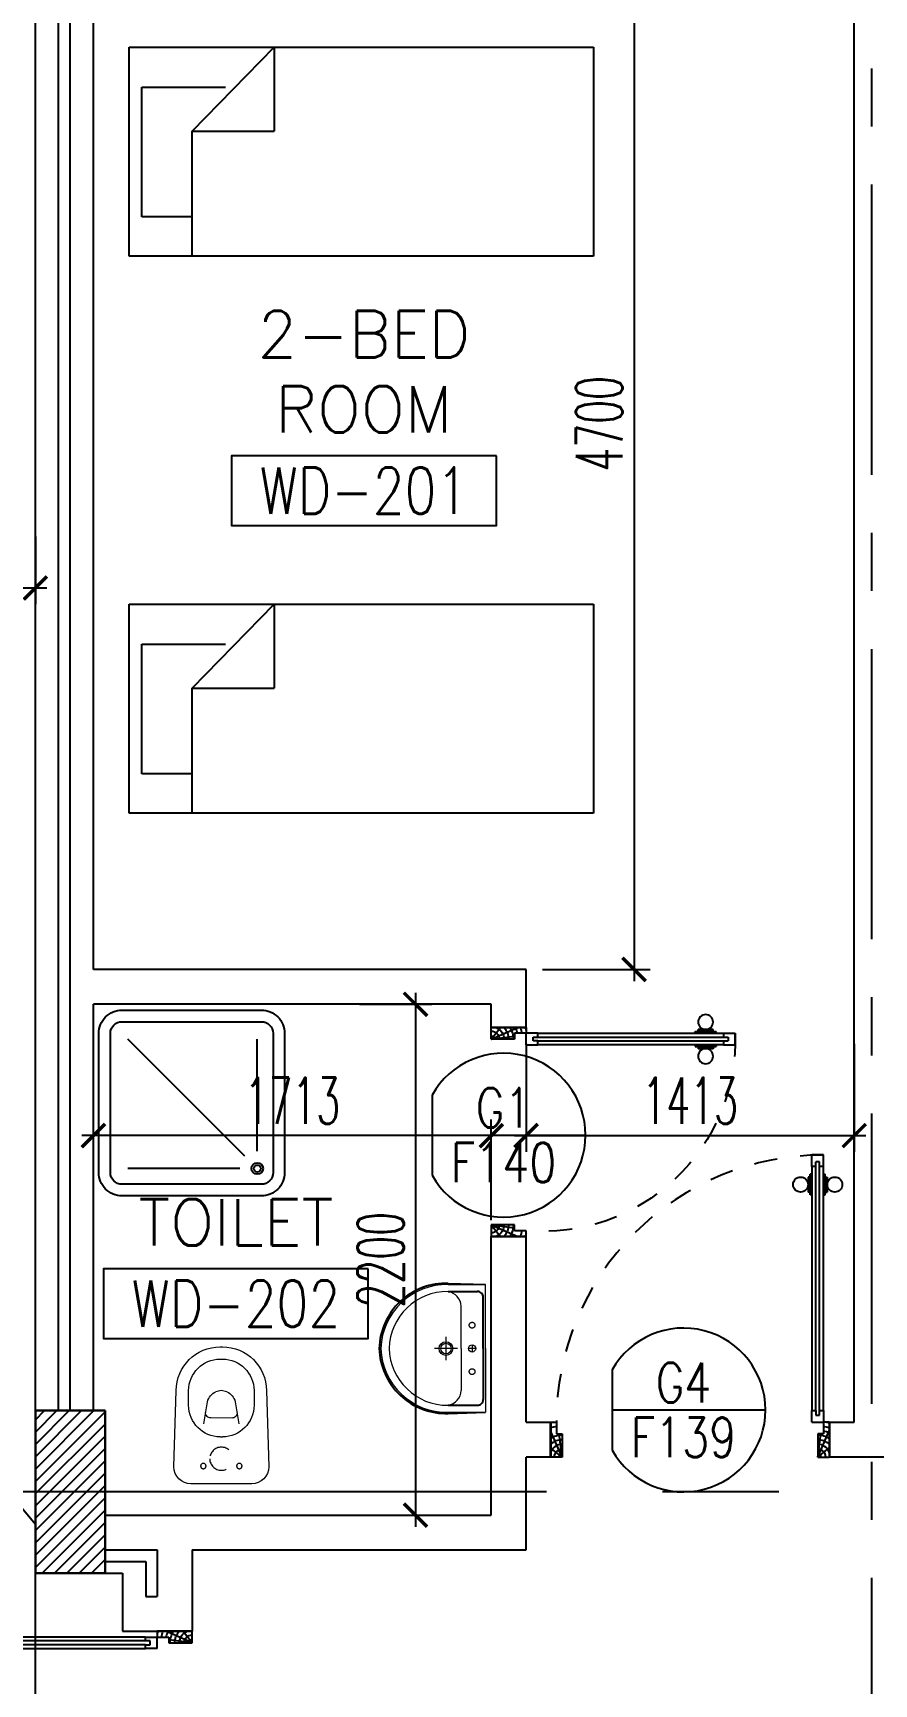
# Model space of a CAD drawing. Extents: x 88852.7 to 88945.7, y 39921.6 to 40001.1.
# Drawn here: x 88902.8 to 88906.42, y 39979.27 to 39986.38 of the extents above; entities that cross this region are included whole.
import ezdxf
from ezdxf.enums import TextEntityAlignment as Align

# ---------------------------------------------------------------- set-up
doc = ezdxf.new("R2010")
doc.units = 0
doc.header["$MEASUREMENT"] = 0
doc.header["$PDMODE"] = 34
for name, pattern in [('CENTER', [2, 1.25, -0.25, 0.25, -0.25]), ('CENTERX2', [4, 2.5, -0.5, 0.5, -0.5]), ('DASHED', [0.75, 0.5, -0.25]), ('HIDDEN', [0.375, 0.25, -0.125]), ('HIDDEN2', [0.1875, 0.125, -0.0625])]:
    doc.linetypes.add(name, pattern=pattern)
doc.layers.get('0').update_dxf_attribs({"linetype": 'CONTINUOUS'})
doc.layers.get('DEFPOINTS').update_dxf_attribs({"linetype": 'CONTINUOUS'})
for name, color, linetype in [('AXES', 11, 'CENTERX2'), ('AXES1', 11, 'CENTER'), ('COL', 2, 'CONTINUOUS'), ('DIM', 4, 'CONTINUOUS'), ('DOOR', 7, 'CONTINUOUS'), ('DOOR-CR', 4, 'CONTINUOUS'), ('DOOR-NO', 3, 'CONTINUOUS'), ('FIX', 3, 'CONTINUOUS'), ('FUR', 4, 'CONTINUOUS'), ('HAT', 8, 'CONTINUOUS'), ('HIDDEN', 9, 'HIDDEN2'), ('INSUL', 4, 'CONTINUOUS'), ('RM-BOX', 4, 'CONTINUOUS'), ('RM-NAME', 2, 'CONTINUOUS'), ('RM-NO', 2, 'CONTINUOUS'), ('SHAFT', 4, 'CONTINUOUS'), ('WALL', 2, 'CONTINUOUS')]:
    doc.layers.add(name, color=color, linetype=linetype)
doc.styles.add('ROMANS', font='ROMANS.shx', dxfattribs={"width": 0.6})
doc.dimstyles.new('STANDARD in', dxfattribs={"dimtxt": 0.2, "dimasz": 0.1, "dimexe": 0.07, "dimexo": 0.07, "dimgap": 0.05, "dimtad": 1, "dimdec": 0, "dimlfac": 1000, "dimzin": 0, "dimdsep": 46, "dimtxsty": 'ROMANS', "dimblk": 'ARCHTICK', "dimcen": 0.05, "dimdle": 0.05, "dimclrd": 4, "dimclre": 4, "dimclrt": 2, "dimadec": 0, "dimazin": 0, "dimtfac": 1, "dimtdec": 0, "dimtmove": 2, "dimatfit": 3, "dimfxl": 0, "dimtolj": 1, "dimtzin": 0, "dimarcsym": 0})

# ---------------------------------------------------------------- blocks, each defined once
blk = doc.blocks.new('_ARCHTICK')
at = {"color": 0, "linetype": 'ByBlock', "const_width": 0.15}
blk.add_lwpolyline([(-0.5, -0.5), (0.5, 0.5)], dxfattribs=at)
blk = doc.blocks.new('*D120')
at = {"layer": 'DEFPOINTS', "color": 0, "linetype": 'ByBlock'}
for p in [(88904.9228, 39982.0996), (88906.3353, 39982.0996), (88906.3353, 39981.6341)]:
    blk.add_point(p, dxfattribs=at)
at = {"layer": 'DIM', "color": 4, "linetype": 'ByBlock', "lineweight": -2}
for p, q in [((88904.9228, 39982.0296), (88904.9228, 39981.5641)), ((88906.3353, 39982.0296), (88906.3353, 39981.5641)), ((88904.8728, 39981.6341), (88906.3853, 39981.6341))]:
    blk.add_line(p, q, dxfattribs=at)
at = {"layer": 'DIM', "color": 4, "linetype": 'ByBlock', "lineweight": -2, "xscale": 0.1, "yscale": 0.1, "zscale": 0.1, "rotation": 180}
blk.add_blockref('_ARCHTICK', (88904.9228, 39981.6341), dxfattribs=at)
at = {"layer": 'DIM', "color": 4, "linetype": 'ByBlock', "lineweight": -2, "xscale": 0.1, "yscale": 0.1, "zscale": 0.1}
blk.add_blockref('_ARCHTICK', (88906.3353, 39981.6341), dxfattribs=at)
at = {"layer": 'DIM', "color": 2, "linetype": 'ByBlock', "insert": (88905.629, 39981.7841), "char_height": 0.2, "attachment_point": 5, "style": 'ROMANS'}
blk.add_mtext('\\A1;1413', dxfattribs=at)
blk = doc.blocks.new('*D119')
at = {"layer": 'DEFPOINTS', "color": 0, "linetype": 'ByBlock'}
for p in [(88903.0603, 39981.6341), (88903.0603, 39981.1996), (88904.7728, 39981.1996)]:
    blk.add_point(p, dxfattribs=at)
at = {"layer": 'DIM', "color": 4, "linetype": 'ByBlock', "lineweight": -2}
for p, q in [((88903.0603, 39981.2696), (88903.0603, 39981.7041)), ((88904.7728, 39981.2696), (88904.7728, 39981.7041)), ((88904.8228, 39981.6341), (88903.0103, 39981.6341))]:
    blk.add_line(p, q, dxfattribs=at)
at = {"layer": 'DIM', "color": 4, "linetype": 'ByBlock', "lineweight": -2, "xscale": 0.1, "yscale": 0.1, "zscale": 0.1, "rotation": 180}
blk.add_blockref('_ARCHTICK', (88903.0603, 39981.6341), dxfattribs=at)
at = {"layer": 'DIM', "color": 4, "linetype": 'ByBlock', "lineweight": -2, "xscale": 0.1, "yscale": 0.1, "zscale": 0.1}
blk.add_blockref('_ARCHTICK', (88904.7728, 39981.6341), dxfattribs=at)
at = {"layer": 'DIM', "color": 2, "linetype": 'ByBlock', "insert": (88903.9165, 39981.7841), "char_height": 0.2, "attachment_point": 5, "style": 'ROMANS'}
blk.add_mtext('\\A1;1713', dxfattribs=at)
blk = doc.blocks.new('*D118')
at = {"layer": 'DEFPOINTS', "color": 0, "linetype": 'ByBlock'}
for p in [(88904.1352, 39982.1996), (88904.1352, 39979.9996), (88904.4466, 39979.9996)]:
    blk.add_point(p, dxfattribs=at)
at = {"layer": 'DIM', "color": 4, "linetype": 'ByBlock', "lineweight": -2}
for p, q in [((88904.4466, 39982.2496), (88904.4466, 39979.9496)), ((88904.2052, 39982.1996), (88904.5166, 39982.1996)), ((88904.2052, 39979.9996), (88904.5166, 39979.9996))]:
    blk.add_line(p, q, dxfattribs=at)
at = {"layer": 'DIM', "color": 4, "linetype": 'ByBlock', "lineweight": -2, "xscale": 0.1, "yscale": 0.1, "zscale": 0.1}
for p, rotation in [((88904.4466, 39982.1996), 90), ((88904.4466, 39979.9996), 270)]:
    blk.add_blockref('_ARCHTICK', p, dxfattribs=dict(at, rotation=rotation))
at = {"layer": 'DIM', "color": 2, "linetype": 'ByBlock', "insert": (88904.2966, 39981.0996), "char_height": 0.2, "attachment_point": 5, "rotation": 90, "style": 'ROMANS'}
blk.add_mtext('\\A1;2200', dxfattribs=at)
blk = doc.blocks.new('*D117')
at = {"layer": 'DEFPOINTS', "color": 0, "linetype": 'ByBlock'}
for p in [(88905.1635, 39987.0496), (88904.9228, 39982.3496), (88905.3873, 39982.3496)]:
    blk.add_point(p, dxfattribs=at)
at = {"layer": 'DIM', "color": 4, "linetype": 'ByBlock', "lineweight": -2}
for p, q in [((88905.3873, 39987.0996), (88905.3873, 39982.2996)), ((88905.2335, 39987.0496), (88905.4573, 39987.0496)), ((88904.9928, 39982.3496), (88905.4573, 39982.3496))]:
    blk.add_line(p, q, dxfattribs=at)
at = {"layer": 'DIM', "color": 4, "linetype": 'ByBlock', "lineweight": -2, "xscale": 0.1, "yscale": 0.1, "zscale": 0.1}
for p, rotation in [((88905.3873, 39987.0496), 90), ((88905.3873, 39982.3496), 270)]:
    blk.add_blockref('_ARCHTICK', p, dxfattribs=dict(at, rotation=rotation))
at = {"layer": 'DIM', "color": 2, "linetype": 'ByBlock', "insert": (88905.2373, 39984.6996), "char_height": 0.2, "attachment_point": 5, "rotation": 90, "style": 'ROMANS'}
blk.add_mtext('\\A1;4700', dxfattribs=at)
blk = doc.blocks.new('LAV1')
at = {"layer": 'FIX', "linetype": 'DASHED', "lineweight": 20, "ltscale": 0.05}
for p, q in [((49.5, 220), (-50.5, 220)), ((-0.5, 170), (-0.5, 270)), ((-0.5, 170), (-0.5, 270))]:
    blk.add_line(p, q, dxfattribs=at)
at = {"layer": 'FIX', "linetype": 'ByBlock', "ltscale": 0.3}
for p, q in [((-280, 210), (-275, 50)), ((-245, 210), (-245, 85)), ((245, 210), (245, 85)), ((280, 210), (275, 50)), ((0, 60), (-220.2, 60)), ((0, 60), (220.2, 60))]:
    blk.add_line(p, q, dxfattribs=at)
at = {"layer": 'FIX', "linetype": 'Continuous', "lineweight": 20}
for p, q in [((-275, 210), (-275, 50)), ((0, 155), (-181.4, 155)), ((0, 155), (181.4, 155)), ((275, 210), (275, 50)), ((0, 50), (-275, 50)), ((0, 50), (-252.5, 50)), ((0, 50), (275, 50)), ((0, 50), (252.5, 50))]:
    blk.add_line(p, q, dxfattribs=at)
at = {"layer": 'FIX', "lineweight": 20}
for p, q in [((15.6, 107.5), (-15.5, 107.5)), ((0, 92), (0, 123))]:
    blk.add_line(p, q, dxfattribs=at)
for centre, radius in [((-0.5, 220), 29.5), ((-0.5, 220), 22.5), ((0, 107.5), 15.5)]:
    blk.add_circle(centre, radius, dxfattribs=at)
at = {"layer": 'FIX', "linetype": 'HIDDEN', "lineweight": 20, "ltscale": 0.05}
for centre in [(-100, 107.5), (100, 107.5)]:
    blk.add_circle(centre, 12.4, dxfattribs=at)
at = {"layer": 'FIX', "linetype": 'ByBlock', "ltscale": 0.3}
for centre, radius, start, end in [((6.9, 220), 287, 91.37765, 182.00641), ((-6.9, 220), 287, 357.99359, 88.62235), ((-220.1, 84.9), 24.9, 179.70214, 269.94861), ((220.1, 84.9), 24.9, 270.05139, 0.29786)]:
    blk.add_arc(centre, radius, start, end, dxfattribs=at)
at = {"layer": 'FIX', "linetype": 'Continuous', "lineweight": 20}
for centre, radius, start, end in [((8.4, 216.7), 283.4, 91.6988, 181.35097), ((-8.4, 216.7), 283.4, 358.64903, 88.3012), ((7.6, 212.5), 252.7, 91.73281, 180.48842), ((-7.6, 212.5), 252.7, 359.51158, 88.26719), ((-179.2, 221.8), 66.9, 190.20056, 268.07863), ((179.2, 221.8), 66.9, 271.92137, 349.79944)]:
    blk.add_arc(centre, radius, start, end, dxfattribs=at)
blk = doc.blocks.new('WC1')
at = {"layer": 'FIX', "lineweight": 20}
for p, q in [((-210, 203.8), (-538, 193.8)), ((-475, 140.8), (-538, 140.8)), ((-394.8, 75.7), (-490.4, 60.1)), ((-137, 0), (-137, 130.8)), ((-727, 4.8), (-727, -4.8)), ((-674, 4.8), (-674, -4.8)), ((-533.7, 24.2), (-539.5, 0)), ((-539.5, 0), (-533.7, -24.2)), ((-339, 4.8), (-339, -4.8)), ((-137, -130.8), (-137, 0)), ((-490.4, -60.1), (-394.8, -75.7)), ((-538, -140.8), (-475, -140.8)), ((-538, -193.8), (-210, -203.8)), ((-213.2, -203.8), (-210, -203.8))]:
    blk.add_line(p, q, dxfattribs=at)
at = {"layer": 'FIX', "linetype": 'Continuous', "lineweight": 20}
blk.add_line((-420.1, -47.3), (-420.4, 44.6), dxfattribs=at)
at = {"layer": 'FIX', "linetype": 'HIDDEN', "lineweight": 20, "ltscale": 0.05}
for centre in [(-213.2, 77.5), (-213.2, -77.5)]:
    blk.add_circle(centre, 11.6, dxfattribs=at)
at = {"layer": 'FIX', "linetype": 'HIDDEN2', "lineweight": 20, "ltscale": 0.3}
blk.add_circle((-245, 0), 49.8, dxfattribs=at)
at = {"layer": 'FIX', "lineweight": 20}
for centre, radius, start, end in [((-538, 4.8), 189, 90, 180), ((-210, 130.8), 73, 360, 90), ((-538, 4.8), 136, 90, 180), ((-475, 4.8), 136, 360, 90), ((-473, -6.9), 68.2, 128.92417, 152.84682), ((-464.4, -17.6), 82, 108.49595, 128.92417), ((-538, -4.8), 189, 180, 270), ((-538, -4.8), 136, 180, 270), ((-473, 6.9), 68.2, 207.15318, 231.07583), ((-464.4, 17.6), 82, 231.07583, 251.50405), ((-475, -4.8), 136, 270, 0), ((-210, -130.8), 73, 270, 0)]:
    blk.add_arc(centre, radius, start, end, dxfattribs=at)
at = {"layer": 'FIX', "linetype": 'Continuous', "lineweight": 20}
for centre, start, end in [((-442.7, 45.5), 357.66621, 91.61215), ((-442.4, -45.6), 268.38785, 2.33379)]:
    blk.add_arc(centre, 22.3, start, end, dxfattribs=at)
blk = doc.blocks.new('SHR1')
at = {"layer": 'FIX'}
for p, q in [((-195.7, 195.7), (-700, 700)), ((-142.7, 217.7), (-142.7, 700)), ((-217.7, 142.7), (-700, 142.7))]:
    blk.add_line(p, q, dxfattribs=at)
for points in [[(-825, 125), (-825, 725, -0.414214), (-725, 825), (-125, 825, -0.414214), (-25, 725), (-25, 125, -0.414214), (-125, 25), (-725, 25, -0.414214)], [(-775, 125), (-775, 725, -0.414214), (-725, 775), (-125, 775, -0.414214), (-75, 725), (-75, 125, -0.414214), (-125, 75), (-725, 75, -0.414214)]]:
    blk.add_lwpolyline(points, format="xyb", close=True, dxfattribs=at)
for radius in [25, 15]:
    blk.add_circle((-142.7, 142.7), radius, dxfattribs=at)
blk = doc.blocks.new('A$C1DFA4FE8')
at = {"layer": 'DOOR', "color": 0, "linetype": 'ByBlock'}
for p, q in [((950.4, 1655.9), (800.4, 1655.9)), ((800.4, 1655.9), (800.4, 1630.9)), ((950.4, 1605.9), (950.4, 1655.9)), ((0.4, 1630.9), (0.4, 1580.9)), ((0.4, 1580.9), (0.4, 1630.9)), ((50.4, 1630.9), (0.4, 1630.9)), ((50.4, 1580.9), (0.4, 1580.9)), ((30.4, 1613.9), (30.4, 1597.9)), ((50.4, 1613.9), (30.4, 1613.9)), ((50.4, 1597.9), (30.4, 1597.9)), ((50.4, 1630.9), (50.4, 1613.9)), ((50.4, 1597.9), (50.4, 1580.9)), ((750.4, 1613.9), (750.4, 1630.9)), ((750.4, 1630.9), (800.4, 1630.9)), ((770.4, 1613.9), (750.4, 1613.9)), ((750.4, 1580.9), (750.4, 1597.9)), ((750.4, 1597.9), (770.4, 1597.9)), ((800.4, 1580.9), (750.4, 1580.9)), ((770.4, 1597.9), (770.4, 1613.9)), ((800.4, 1580.9), (800.4, 1630.9)), ((800.4, 1630.9), (850.4, 1630.9)), ((850.4, 1630.9), (850.4, 1605.9)), ((850.4, 1605.9), (950.4, 1605.9)), ((95.4, 138.1), (95.4, 147.1)), ((95.4, 147.1), (160.2, 147.1)), ((160.2, 138.1), (160.2, 147.1)), ((0.4, 80.9), (0.4, 130.9)), ((0.4, 130.9), (0.4, 80.9)), ((50.4, 130.9), (0.4, 130.9)), ((50.4, 80.9), (0.4, 80.9)), ((30.4, 97.9), (30.4, 113.9)), ((50.4, 113.9), (30.4, 113.9)), ((50.4, 97.9), (30.4, 97.9)), ((50.4, 113.9), (50.4, 130.9)), ((50.4, 80.9), (50.4, 97.9)), ((82.8, 130.9), (82.8, 138.1)), ((172.8, 138.1), (82.8, 138.1)), ((82.8, 80.9), (82.8, 73.7)), ((172.8, 73.7), (82.8, 73.7)), ((95.4, 138.1), (160.2, 138.1)), ((95.4, 73.7), (95.4, 64.7)), ((95.4, 73.7), (160.2, 73.7)), ((160.2, 73.7), (160.2, 64.7)), ((172.8, 130.9), (172.8, 138.1)), ((172.8, 80.9), (172.8, 73.7)), ((750.4, 130.9), (750.4, 113.9)), ((800.4, 130.9), (750.4, 130.9)), ((750.4, 113.9), (770.4, 113.9)), ((750.4, 97.9), (750.4, 80.9)), ((770.4, 97.9), (750.4, 97.9)), ((750.4, 80.9), (800.4, 80.9)), ((770.4, 113.9), (770.4, 97.9)), ((800.4, 130.9), (800.4, 80.9)), ((800.4, 55.9), (800.4, 80.9)), ((800.4, 80.9), (850.4, 80.9)), ((850.4, 105.9), (950.4, 105.9)), ((850.4, 80.9), (850.4, 105.9)), ((950.4, 105.9), (950.4, 55.9)), ((95.4, 64.7), (160.2, 64.7)), ((950.4, 55.9), (800.4, 55.9))]:
    blk.add_line(p, q, dxfattribs=at)
at = {"layer": 'DOOR', "color": 9, "linetype": 'ByBlock'}
for p, q in [((950.4, 1605.9), (836.7, 1655.9)), ((950.4, 1605.9), (910.3, 1655.9)), ((950.4, 1605.9), (850.4, 1619.3)), ((950.4, 105.9), (836.7, 55.9)), ((950.4, 105.9), (850.4, 92.6)), ((950.4, 105.9), (910.3, 55.9))]:
    blk.add_line(p, q, dxfattribs=at)
at = {"layer": 'DOOR', "linetype": 'ByBlock'}
for p, q in [((750.4, 1630.9), (50.4, 1630.9)), ((750.4, 1613.9), (50.4, 1613.9)), ((750.4, 1597.9), (50.4, 1597.9)), ((50.4, 1580.9), (750.4, 1580.9)), ((50.4, 130.9), (750.4, 130.9)), ((750.4, 113.9), (50.4, 113.9)), ((750.4, 97.9), (50.4, 97.9)), ((750.4, 80.9), (50.4, 80.9))]:
    blk.add_line(p, q, dxfattribs=at)
at = {"layer": 'DOOR', "color": 0, "linetype": 'ByBlock'}
for centre in [(127.8, 179.5), (127.8, 32.4)]:
    blk.add_circle(centre, 32.4, dxfattribs=at)
at = {"layer": 'DOOR', "color": 9, "linetype": 'ByBlock'}
for centre, radius, start, end in [((950.4, 1605.9), 154.4, 161.10529, 166.28577), ((950.4, 1605.9), 134.4, 158.15985, 169.28002), ((950.4, 1605.9), 114.4, 154.08384, 167.37743), ((950.4, 1605.9), 94.4, 148.01819, 180), ((950.4, 1605.9), 74.4, 137.77643, 180), ((950.4, 1605.9), 54.4, 113.20738, 180), ((950.4, 1605.9), 34.4, 90, 180), ((950.4, 1605.9), 14.4, 90, 180), ((950.4, 105.9), 134.4, 190.71998, 201.84015), ((950.4, 105.9), 114.4, 192.62257, 205.91616), ((950.4, 105.9), 94.4, 180, 211.98181), ((950.4, 105.9), 74.4, 180, 222.22357), ((950.4, 105.9), 54.4, 180, 246.79262), ((950.4, 105.9), 34.4, 180, 270), ((950.4, 105.9), 14.4, 180, 270), ((950.4, 105.9), 154.4, 193.71423, 198.89471)]:
    blk.add_arc(centre, radius, start, end, dxfattribs=at)
at = {"layer": 'DOOR', "linetype": 'HIDDEN', "ltscale": 0.5}
for centre, start, end in [((751.6, 1605.9), 178.09382, 273.72494), ((751.6, 105.9), 86.27506, 181.90618)]:
    blk.add_arc(centre, 751.6, start, end, dxfattribs=at)
blk = doc.blocks.new('RM1')
at = {"layer": 'RM-BOX'}
blk.add_lwpolyline([(569.9, -200), (-569.9, -200), (-569.9, -500), (569.9, -500)], close=True, dxfattribs=at)
at = {"layer": 'RM-NAME', "style": 'ROMANS'}
for tag, p in [('ROOMNAME1', (0, 323.8)), ('ROOMNAME2', (0, 0))]:
    blk.add_attdef(tag, text='', height=200, dxfattribs=at).set_placement(p, align=Align.MIDDLE)
at = {"layer": 'RM-NO', "style": 'ROMANS', "width": 0.8}
blk.add_attdef('ROOMNO', text='', height=200, dxfattribs=at).set_placement((0, -350), align=Align.MIDDLE)
blk = doc.blocks.new('AH20A')
at = {"layer": 'FUR'}
for p, q in [((0, 0.5), (0, -0.5)), ((1, 0.5), (0, 0.5)), ((0.1358, 0.5), (0.1358, -0.0987)), ((1, -0.5), (1, 0.5)), ((0.1358, 0.3112), (0.0277, 0.3112)), ((0.0277, 0.3112), (0.0277, -0.3087)), ((0.1358, -0.0987), (0.3125, -0.5)), ((0.1358, -0.0987), (0.3125, -0.0987)), ((0.3125, -0.5), (0.3125, -0.0987)), ((0.0277, -0.3087), (0.2076, -0.3087)), ((0, -0.5), (1, -0.5))]:
    blk.add_line(p, q, dxfattribs=at)
blk = doc.blocks.new('DD1')
at = {"layer": 'DOOR-CR'}
blk.add_line((-307.6, 0), (352.8, 0), dxfattribs=at)
blk.add_lwpolyline([(-307.6, -172.9, 3.820224), (-307.6, 172.9)], format="xyb", close=True, dxfattribs=at)
at = {"layer": 'DOOR-NO', "style": 'ROMANS', "width": 0.8}
for tag, p in [('G', (0, 141.5)), ('000', (0, -141.4))]:
    blk.add_attdef(tag, text='', height=204, dxfattribs=at).set_placement(p, align=Align.MIDDLE)
blk = doc.blocks.new('DOOR100')
at = {"layer": 'DOOR', "color": 0, "linetype": 'ByBlock'}
for p, q in [((-76.1, 1251.1), (-76.1, 1301.1)), ((-76.1, 1301.1), (-26.1, 1301.1)), ((-26.1, 1301.1), (-76.1, 1301.1)), ((-26.1, 1251.1), (-26.1, 1301.1)), ((-83.3, 1128.7), (-83.3, 1218.7)), ((-76.1, 1218.7), (-83.3, 1218.7)), ((-59.1, 1251.1), (-76.1, 1251.1)), ((-59.1, 1251.1), (-59.1, 1271.1)), ((-43.1, 1271.1), (-59.1, 1271.1)), ((-43.1, 1251.1), (-43.1, 1271.1)), ((-26.1, 1251.1), (-43.1, 1251.1)), ((-26.1, 1218.7), (-18.9, 1218.7)), ((-18.9, 1128.7), (-18.9, 1218.7)), ((-92.3, 1206.1), (-92.3, 1141.3)), ((-83.3, 1206.1), (-92.3, 1206.1)), ((-83.3, 1141.3), (-92.3, 1141.3)), ((-83.3, 1206.1), (-83.3, 1141.3)), ((-18.9, 1206.1), (-18.9, 1141.3)), ((-18.9, 1206.1), (-9.9, 1206.1)), ((-18.9, 1141.3), (-9.9, 1141.3)), ((-9.9, 1206.1), (-9.9, 1141.3)), ((-76.1, 1128.7), (-83.3, 1128.7)), ((-26.1, 1128.7), (-18.9, 1128.7)), ((-1201.1, 0), (-1201.1, 150)), ((-1201.1, 150), (-1176.1, 150)), ((-1201.1, 150), (-1201.1, 0)), ((-1176.1, 150), (-1176.1, 100)), ((-76.1, 200), (-59.1, 200)), ((-76.1, 150), (-76.1, 200)), ((-76.1, 150), (-26.1, 150)), ((-59.1, 200), (-59.1, 180)), ((-59.1, 180), (-43.1, 180)), ((-43.1, 200), (-26.1, 200)), ((-43.1, 180), (-43.1, 200)), ((-26.1, 200), (-26.1, 150)), ((-1.1, 150), (-26.1, 150)), ((-26.1, 150), (-26.1, 100)), ((-1.1, 150), (-1.1, 0)), ((-1176.1, 100), (-1151.1, 100)), ((-1151.1, 100), (-1151.1, 0)), ((-51.1, 100), (-51.1, 0)), ((-26.1, 100), (-51.1, 100)), ((-1151.1, 0), (-1201.1, 0)), ((-51.1, 0), (-1.1, 0))]:
    blk.add_line(p, q, dxfattribs=at)
at = {"layer": 'DOOR', "linetype": 'ByBlock'}
for p, q in [((-76.1, 1251.1), (-76.1, 200)), ((-59.1, 200), (-59.1, 1251.1)), ((-43.1, 200), (-43.1, 1251.1)), ((-26.1, 200), (-26.1, 1251.1))]:
    blk.add_line(p, q, dxfattribs=at)
at = {"layer": 'DOOR', "color": 9, "linetype": 'ByBlock'}
for p, q in [((-1151.1, 0), (-1201.1, 113.7)), ((-1151.1, 0), (-1164.4, 100)), ((-51.1, 0), (-1.1, 113.7)), ((-51.1, 0), (-37.7, 100)), ((-1151.1, 0), (-1201.1, 40.1)), ((-51.1, 0), (-1.1, 40.1))]:
    blk.add_line(p, q, dxfattribs=at)
at = {"layer": 'DOOR', "color": 0, "linetype": 'ByBlock'}
for centre in [(-124.6, 1173.7), (22.5, 1173.7)]:
    blk.add_circle(centre, 32.4, dxfattribs=at)
at = {"layer": 'DOOR', "linetype": 'HIDDEN', "ltscale": 0.5}
blk.add_arc((-26.8, 151.9), 1149.2, 89.96096, 180.09315, dxfattribs=at)
at = {"layer": 'DOOR', "color": 9, "linetype": 'ByBlock'}
for centre, radius, start, end in [((-1151.1, 0), 154.4, 103.71423, 108.89471), ((-51.1, 0), 154.4, 71.10529, 76.28577), ((-1151.1, 0), 134.4, 100.71998, 111.84015), ((-1151.1, 0), 94.4, 90, 121.98181), ((-1151.1, 0), 74.4, 90, 132.22357), ((-51.1, 0), 94.4, 58.01819, 90), ((-51.1, 0), 74.4, 47.77643, 90), ((-51.1, 0), 134.4, 68.15985, 79.28002), ((-51.1, 0), 114.4, 64.08384, 77.37743), ((-1151.1, 0), 54.4, 90, 156.79262), ((-1151.1, 0), 34.4, 90, 180), ((-1151.1, 0), 14.4, 90, 180), ((-51.1, 0), 54.4, 23.20738, 90), ((-51.1, 0), 34.4, 0, 90), ((-51.1, 0), 14.4, 0, 90)]:
    blk.add_arc(centre, radius, start, end, dxfattribs=at)
blk = doc.blocks.new('DOOR90')
at = {"layer": 'DOOR', "linetype": 'ByBlock'}
for p, q in [((0, 0), (-150, 0)), ((-200, -25), (-1000, -25)), ((-200, -42), (-1000, -42)), ((-200, -58), (-1000, -58)), ((-1000, -75), (-200, -75))]:
    blk.add_line(p, q, dxfattribs=at)
at = {"layer": 'DOOR', "color": 0, "linetype": 'ByBlock'}
for p, q in [((-150, 0), (-150, -25)), ((-150, 0), (0, 0)), ((0, -50), (0, 0)), ((-1050, -25), (-1050, -75)), ((-1050, -75), (-1050, -25)), ((-1000, -25), (-1050, -25)), ((-1020, -42), (-1020, -58)), ((-1000, -42), (-1020, -42)), ((-1000, -58), (-1020, -58)), ((-1000, -25), (-1000, -42)), ((-1000, -58), (-1000, -75)), ((-967.6, -25), (-967.6, -17.8)), ((-877.6, -17.8), (-967.6, -17.8)), ((-955, -17.8), (-955, -8.8)), ((-955, -8.8), (-890.2, -8.8)), ((-955, -17.8), (-890.2, -17.8)), ((-890.2, -17.8), (-890.2, -8.8)), ((-877.6, -25), (-877.6, -17.8)), ((-200, -42), (-200, -25)), ((-200, -25), (-150, -25)), ((-180, -42), (-200, -42)), ((-200, -75), (-200, -58)), ((-200, -58), (-180, -58)), ((-180, -58), (-180, -42)), ((-150, -75), (-150, -25)), ((-150, -25), (-100, -25)), ((-100, -25), (-100, -50)), ((-100, -50), (0, -50)), ((-1000, -75), (-1050, -75)), ((-967.6, -75), (-967.6, -82.2)), ((-877.6, -82.2), (-967.6, -82.2)), ((-955, -82.2), (-955, -91.2)), ((-955, -82.2), (-890.2, -82.2)), ((-955, -91.2), (-890.2, -91.2)), ((-890.2, -82.2), (-890.2, -91.2)), ((-877.6, -75), (-877.6, -82.2)), ((-150, -75), (-200, -75)), ((-100, -850), (0, -850)), ((-100, -875), (-100, -850)), ((0, -850), (0, -900)), ((-150, -900), (-150, -875)), ((-150, -875), (-100, -875)), ((0, -900), (-150, -900)), ((-150, -900), (0, -900))]:
    blk.add_line(p, q, dxfattribs=at)
at = {"layer": 'DOOR', "color": 9, "linetype": 'ByBlock'}
for p, q in [((0, -50), (-113.7, 0)), ((0, -50), (-40.1, 0)), ((0, -50), (-100, -36.6)), ((0, -850), (-113.7, -900)), ((0, -850), (-100, -863.4)), ((0, -850), (-40.1, -900))]:
    blk.add_line(p, q, dxfattribs=at)
at = {"layer": 'DOOR', "color": 0, "linetype": 'ByBlock'}
for centre in [(-922.6, 23.5), (-922.6, -123.5)]:
    blk.add_circle(centre, 32.4, dxfattribs=at)
at = {"layer": 'DOOR', "color": 9, "linetype": 'ByBlock'}
for centre, radius, start, end in [((0, -50), 74.4, 137.77643, 180), ((0, -50), 54.4, 113.20738, 180), ((0, -50), 154.4, 161.10529, 166.28577), ((0, -50), 134.4, 158.15985, 169.28002), ((0, -50), 114.4, 154.08384, 167.37743), ((0, -50), 94.4, 148.01819, 180), ((0, -50), 34.4, 90, 180), ((0, -50), 14.4, 90, 180), ((0, -850), 94.4, 180, 211.98181), ((0, -850), 74.4, 180, 222.22357), ((0, -850), 54.4, 180, 246.79262), ((0, -850), 34.4, 180, 270), ((0, -850), 14.4, 180, 270), ((0, -850), 154.4, 193.71423, 198.89471), ((0, -850), 134.4, 190.71998, 201.84015)]:
    blk.add_arc(centre, radius, start, end, dxfattribs=at)
at = {"layer": 'DOOR', "linetype": 'HIDDEN', "ltscale": 0.5}
blk.add_arc((-222.2, -50), 828.2, 178.27012, 275.00304, dxfattribs=at)
blk = doc.blocks.new('*D853')
at = {"layer": 'DEFPOINTS', "color": 0, "linetype": 'Continuous'}
for p in [(88896.2653, 39984.2849), (88902.8103, 39984.2849), (88902.8103, 39983.9925)]:
    blk.add_point(p, dxfattribs=at)
at = {"layer": 'DIM', "color": 4, "linetype": 'Continuous', "lineweight": -2}
for p, q in [((88896.2653, 39984.2149), (88896.2653, 39983.9225)), ((88902.8103, 39984.2149), (88902.8103, 39983.9225)), ((88896.2153, 39983.9925), (88902.8603, 39983.9925))]:
    blk.add_line(p, q, dxfattribs=at)
at = {"layer": 'DIM', "color": 4, "linetype": 'Continuous', "lineweight": -2, "xscale": 0.1, "yscale": 0.1, "zscale": 0.1, "rotation": 180}
blk.add_blockref('_ARCHTICK', (88896.2653, 39983.9925), dxfattribs=at)
at = {"layer": 'DIM', "color": 4, "linetype": 'Continuous', "lineweight": -2, "xscale": 0.1, "yscale": 0.1, "zscale": 0.1}
blk.add_blockref('_ARCHTICK', (88902.8103, 39983.9925), dxfattribs=at)
at = {"layer": 'DIM', "color": 2, "linetype": 'Continuous', "insert": (88899.5378, 39984.1425), "char_height": 0.2, "attachment_point": 5, "style": 'ROMANS'}
blk.add_mtext('\\A1;6545', dxfattribs=at)

msp = doc.modelspace()

# ---------------------------------------------------------------- hatches: boundary and pattern name
at = {"layer": 'HAT'}
h = msp.add_hatch(dxfattribs=at)
h.set_pattern_fill('ANSI31', color=256, scale=0.3, style=0)
h.set_pattern_definition([(45, (88654.254076, 39904.688557), (-0.0265165043, 0.0265165043), [])])
h.paths.add_polyline_path([(88903.1103, 39980.4496), (88902.8103, 39980.4496), (88902.8103, 39980.0996), (88903.1103, 39980.0996)])
h.paths.add_polyline_path([(88903.1103, 39980.0996), (88902.8103, 39980.0996), (88902.8103, 39979.7496), (88903.1103, 39979.7496)])

# ---------------------------------------------------------------- linework, layer by layer
at = {"layer": 'AXES'}
for p, q in [((88902.8103, 39921.6153), (88902.8103, 40000.0779)), ((88945.0103, 39980.0996), (88876.9703, 39980.0996))]:
    msp.add_line(p, q, dxfattribs=at)
at = {"layer": 'AXES1'}
msp.add_line((88906.4103, 39928.4796), (88906.4103, 39987.2996), dxfattribs=at)
at = {"layer": 'COL'}
msp.add_lwpolyline([(88903.1103, 39980.4496), (88903.1103, 39979.7496), (88902.8103, 39979.7496), (88902.8103, 39980.4496)], close=True, dxfattribs=at)
at = {"layer": 'HIDDEN'}
msp.add_line((88902.8103, 39977.5996), (88902.8103, 39979.7496), dxfattribs=at)
at = {"layer": 'INSUL'}
for p, q in [((88902.9103, 39980.4496), (88902.9103, 39987.0496)), ((88902.9603, 39980.4496), (88902.9603, 39987.0496)), ((88903.1103, 39979.8496), (88903.3353, 39979.8496)), ((88903.3353, 39979.8496), (88903.3353, 39979.6496)), ((88903.1103, 39979.7996), (88903.2853, 39979.7996)), ((88903.2853, 39979.7996), (88903.2853, 39979.6496)), ((88903.2853, 39979.6496), (88903.3353, 39979.6496))]:
    msp.add_line(p, q, dxfattribs=at)
at = {"layer": 'SHAFT'}
msp.add_line((88902.8103, 39979.9596), (88896.4153, 39987.5596), dxfattribs=at)
at = {"layer": 'WALL'}
for p, q in [((88902.8103, 39980.4496), (88902.8103, 39987.0496)), ((88903.0603, 39982.3496), (88903.0603, 39987.0496)), ((88906.3353, 39980.3996), (88906.3353, 39987.0496)), ((88904.9228, 39982.3496), (88903.0603, 39982.3496)), ((88904.9228, 39982.0996), (88904.9228, 39982.3496)), ((88903.0603, 39980.4496), (88903.0603, 39982.1996)), ((88904.7728, 39982.1996), (88903.0603, 39982.1996)), ((88904.7728, 39982.0996), (88904.7728, 39982.1996)), ((88904.9228, 39982.0996), (88904.7728, 39982.0996)), ((88902.8103, 39980.4496), (88902.8103, 39981.3208)), ((88904.9228, 39981.1996), (88904.7728, 39981.1996)), ((88904.7728, 39979.9996), (88904.7728, 39981.1996)), ((88904.9228, 39980.3996), (88904.9228, 39981.1996)), ((88905.029, 39980.2496), (88904.9228, 39980.2496)), ((88904.9228, 39979.8496), (88904.9228, 39980.2496)), ((88903.1103, 39979.9996), (88904.7728, 39979.9996)), ((88902.8103, 39979.8496), (88902.8103, 39979.7496)), ((88903.4853, 39979.8496), (88903.4853, 39979.4996)), ((88902.8103, 39979.7496), (88903.1853, 39979.7496)), ((88903.1853, 39979.7496), (88903.1853, 39979.4996)), ((88903.1853, 39979.4996), (88903.4853, 39979.4996))]:
    msp.add_line(p, q, dxfattribs=at)
at = {"layer": 'WALL', "linetype": 'ByBlock'}
for p, q in [((88904.9228, 39980.3996), (88905.029, 39980.3996)), ((88905.029, 39980.3996), (88905.029, 39980.2496)), ((88906.229, 39980.3996), (88906.229, 39980.2496)), ((88906.229, 39980.3996), (88906.3353, 39980.3996)), ((88906.5915, 39980.2496), (88906.229, 39980.2496)), ((88903.4853, 39979.8496), (88904.9228, 39979.8496))]:
    msp.add_line(p, q, dxfattribs=at)
at = {"layer": 'WALL', "linetype": 'ByBlock', "ltscale": 0.3}
msp.add_lwpolyline([(88903.1103, 39980.4496), (88902.8103, 39980.4496), (88902.8103, 39979.7496), (88903.1103, 39979.7496)], close=True, dxfattribs=at)

# ---------------------------------------------------------------- block references
at = {"layer": 'DOOR', "color": 0, "linetype": 'ByBlock', "yscale": 0.001, "zscale": 0.001}
for name, p, xscale in [('DOOR90', (88904.7728, 39982.0996), -0.001), ('DOOR100', (88906.229, 39980.2496), 0.001)]:
    msp.add_blockref(name, p, dxfattribs=dict(at, xscale=xscale))
at = {"layer": 'DOOR', "color": 0, "linetype": 'ByBlock', "xscale": -0.001, "yscale": 0.001, "zscale": 0.001, "rotation": 180}
msp.add_blockref('A$C1DFA4FE8', (88902.5346, 39979.5555), dxfattribs=at)
at = {"layer": 'DOOR-NO'}
ref = msp.add_blockref('DD1', (88904.8257, 39981.6359), dxfattribs=dict(at, xscale=0.001, yscale=0.001, zscale=0.001))
ref.add_attrib('G', 'G1', dxfattribs={"height": 0.17, "style": 'ROMANS', "width": 0.8}).set_placement((88904.8257, 39981.7538), align=Align.MIDDLE)
ref.add_attrib('000', 'F140', dxfattribs={"height": 0.17, "style": 'ROMANS', "width": 0.8}).set_placement((88904.8257, 39981.518), align=Align.MIDDLE)
ref = msp.add_blockref('DD1', (88905.6004, 39980.4524), dxfattribs=dict(at, xscale=0.001, yscale=0.001, zscale=0.001))
ref.add_attrib('G', 'G4', dxfattribs={"height": 0.17, "style": 'ROMANS', "width": 0.8}).set_placement((88905.6004, 39980.5703), align=Align.MIDDLE)
ref.add_attrib('000', 'F139', dxfattribs={"height": 0.17, "style": 'ROMANS', "width": 0.8}).set_placement((88905.6004, 39980.3345), align=Align.MIDDLE)
at = {"layer": 'FIX'}
for name, p, xscale, yscale, zscale, rotation in [('AH20A', (88903.2135, 39985.8715), -2, 0.9, 2, 180), ('AH20A', (88903.2135, 39983.4727), -2, 0.9, 2, 180), ('WC1', (88903.6108, 39979.9976), -0.000999999996565748, 0.000999999996565748, 0.001, 90)]:
    msp.add_blockref(name, p, dxfattribs=dict(at, xscale=xscale, yscale=yscale, zscale=zscale, rotation=rotation))
at = {"layer": 'FIX', "xscale": 0.001000000003841706, "yscale": 0.000999999996565748, "zscale": 0.001}
msp.add_blockref('SHR1', (88903.9083, 39981.3496), dxfattribs=at)
at = {"layer": 'FIX', "linetype": 'ByBlock', "ltscale": 0.3, "xscale": 0.000999999996565748, "yscale": 0.000999999996565748, "zscale": 0.001, "rotation": 90}
msp.add_blockref('LAV1', (88904.7978, 39980.7176), dxfattribs=at)
at = {"layer": 'RM-NAME', "xscale": 0.001, "yscale": 0.001, "zscale": 0.001}
for p, values in [((88904.2247, 39984.7621), {'ROOMNO': 'WD-201', 'ROOMNAME2': 'ROOM', 'ROOMNAME1': '2-BED'}), ((88903.6736, 39981.2606), {'ROOMNO': 'WD-202', 'ROOMNAME2': 'TOILET'})]:
    msp.add_blockref('RM1', p, dxfattribs=at).add_auto_attribs(values)

# ---------------------------------------------------------------- dimensions: what is measured, and where the dimension line sits
at = {"layer": 'DIM', "linetype": 'ByBlock', "ltscale": 0.3}
for base, p1, p2, picture, middle in [((88905.3873, 39982.3496), (88905.1635, 39987.0496), (88904.9228, 39982.3496), '*D117', (88905.2373, 39984.6996)), ((88904.4466, 39979.9996), (88904.1352, 39982.1996), (88904.1352, 39979.9996), '*D118', (88904.2966, 39981.0996))]:
    dim = msp.add_linear_dim(base=base, p1=p1, p2=p2, angle=90, dimstyle='STANDARD in', dxfattribs=at)
    dim.commit()
    dim.dimension.update_dxf_attribs({"geometry": picture, "text_midpoint": middle})
at = {"layer": 'DIM', "linetype": 'Continuous'}
dim = msp.add_linear_dim(base=(88902.8103, 39983.9925), p1=(88896.2653, 39984.2849), p2=(88902.8103, 39984.2849), dimstyle='STANDARD in', dxfattribs=at)
dim.commit()
dim.dimension.update_dxf_attribs({"geometry": '*D853', "text_midpoint": (88899.5378, 39984.1425)})
at = {"layer": 'DIM', "linetype": 'ByBlock', "ltscale": 0.3}
for base, p1, p2, picture, middle in [((88906.3352584497, 39981.6341468358), (88904.9227584497, 39982.0995624405), (88906.3352584497, 39982.0995624405), '*D120', (88905.6290084497, 39981.7841468358)), ((88903.0602584498, 39981.6341468358), (88904.7727584497, 39981.1995624405), (88903.0602584498, 39981.1995624405), '*D119', (88903.9165084498, 39981.7841468358))]:
    dim = msp.add_linear_dim(base=base, p1=p1, p2=p2, dimstyle='STANDARD in', dxfattribs=at)
    dim.commit()
    dim.dimension.update_dxf_attribs({"geometry": picture, "text_midpoint": middle})

doc.saveas('drawing.dxf')
